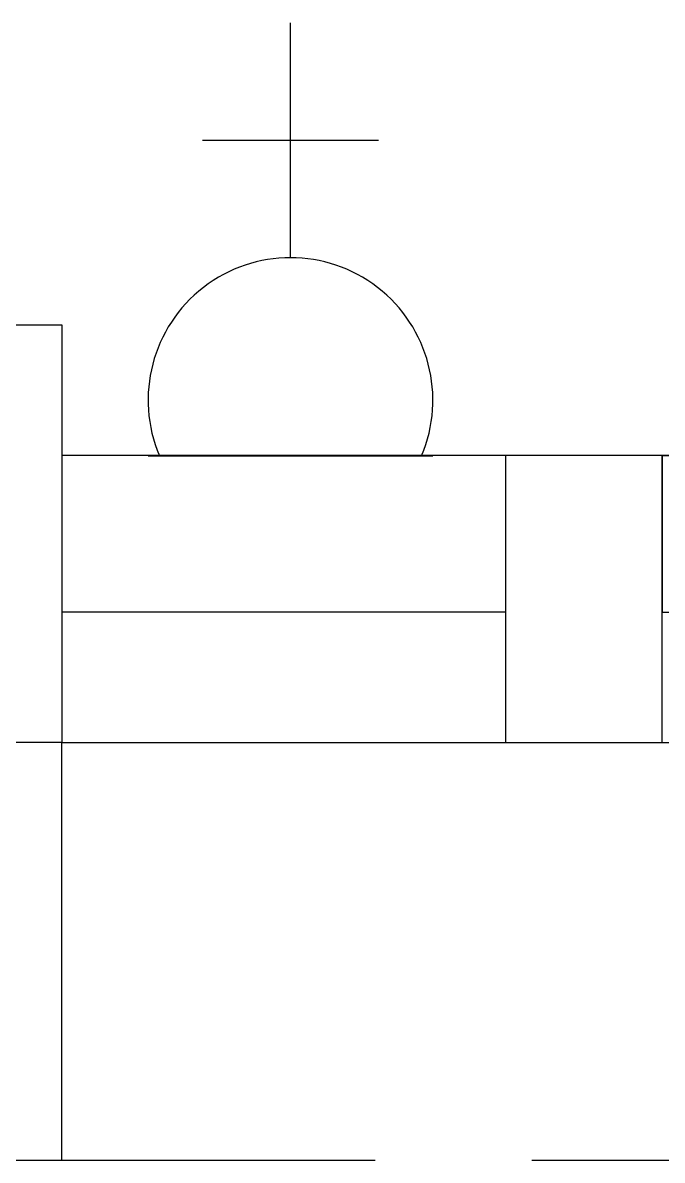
# Model space of a CAD drawing. Header units: inches. Extents: x 16928 to 514628, y -1471 to 241387.
# Drawn here: x 305055 to 305667, y 20631 to 21720 of the extents above; entities that cross this region are included whole.
import ezdxf

# ---------------------------------------------------------------- set-up
doc = ezdxf.new("R2010")
doc.units = ezdxf.units.IN
doc.header["$MEASUREMENT"] = 0
doc.linetypes.add('HIDDEN', pattern=[0.375, 0.25, -0.125])
doc.layers.add('COLUMN', color=8, linetype='Continuous', lineweight=30)
for name, color, linetype in [('ELECT', 6, 'Continuous'), ('LW', 2, 'Continuous'), ('WALL', 1, 'Continuous'), ('WIN', 9, 'Continuous')]:
    doc.layers.add(name, color=color, linetype=linetype)

# ---------------------------------------------------------------- blocks, each defined once
blk = doc.blocks.new('AW30')
at = {"layer": 'WALL'}
for points in [[(-2473393.4, -914141.5), (-2473243.4, -914141.5), (-2473243.4, -913866.5), (-2473393.4, -913866.5)], [(-2472643.4, -914141.5), (-2472493.4, -914141.5), (-2472493.4, -913866.5), (-2472643.4, -913866.5)]]:
    blk.add_lwpolyline(points, close=True, dxfattribs=at)
at = {"layer": 'WIN', "color": 1}
for p, q in [((-2473243.4, -913866.5), (-2472643.4, -913866.5)), ((-2473193.4, -913941.5), (-2472693.4, -913941.5)), ((-2473218.4, -914016.5), (-2472643.4, -914016.5))]:
    blk.add_line(p, q, dxfattribs=at)
at = {"layer": 'WIN', "color": 2}
blk.add_line((-2473243.4, -914141.5), (-2472643.4, -914141.5), dxfattribs=at)
at = {"layer": 'WIN', "color": 1}
for points in [[(-2473243.4, -914016.5), (-2473193.4, -914016.5), (-2473193.4, -913866.5), (-2473243.4, -913866.5)], [(-2472693.4, -914016.5), (-2472643.4, -914016.5), (-2472643.4, -913866.5), (-2472693.4, -913866.5)]]:
    blk.add_lwpolyline(points, close=True, dxfattribs=at)

msp = doc.modelspace()

# ---------------------------------------------------------------- linework, layer by layer
at = {"layer": 'COLUMN'}
msp.add_lwpolyline([(304792.5, 21430.5), (305092.5, 21430.5), (305092.5, 21030.5), (304792.5, 21030.5)], close=True, dxfattribs=at)
at = {"layer": 'ELECT', "color": 6}
for p, q in [((305311.4, 21494.8), (305311.4, 21719.8)), ((305227, 21607.3), (305395.7, 21607.3)), ((305175, 21305), (305447.8, 21305))]:
    msp.add_line(p, q, dxfattribs=at)
msp.add_arc((305311.4, 21358.4), 136.4, 336.9763, 203.0237, dxfattribs=at)
at = {"layer": 'LW', "linetype": 'HIDDEN', "ltscale": 1200}
msp.add_line((305092.5, 20630.5), (307892.5, 20630.5), dxfattribs=at)
at = {"layer": 'WALL'}
for p, q in [((305667.5, 21305.5), (305092.5, 21305.5)), ((305517.5, 21155.5), (305092.5, 21155.5)), ((305092.5, 20630.5), (305092.5, 21030.5)), ((304342.5, 20630.5), (305092.5, 20630.5))]:
    msp.add_line(p, q, dxfattribs=at)
at = {"layer": 'WIN'}
msp.add_line((305092.5, 21030.5), (307892.5, 21030.5), dxfattribs=at)

# ---------------------------------------------------------------- block references
msp.add_blockref('AW30', (2778910.8, 935172), dxfattribs=at)

doc.saveas('drawing.dxf')
